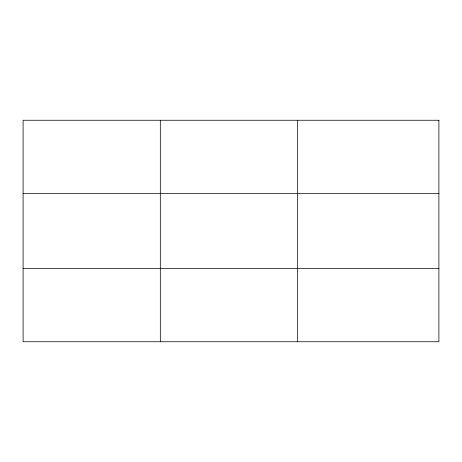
<?xml version="1.0" encoding="UTF-8"?>
<svg xmlns="http://www.w3.org/2000/svg" width="462" height="462" viewBox="0 0 462 462"><rect width="100%" height="100%" fill="white"/><g stroke="black" fill="none" stroke-linecap="round" stroke-linejoin="round"><path stroke-width="0.69" d="M160.314 120.253L160.314 341.747M297.528 120.253L297.528 341.747M23.1 193.347L438.9 193.347M23.1 268.653L438.9 268.653M438.9 120.253L438.9 341.747L23.1 341.747L23.1 120.253L438.9 120.253"/></g></svg>
